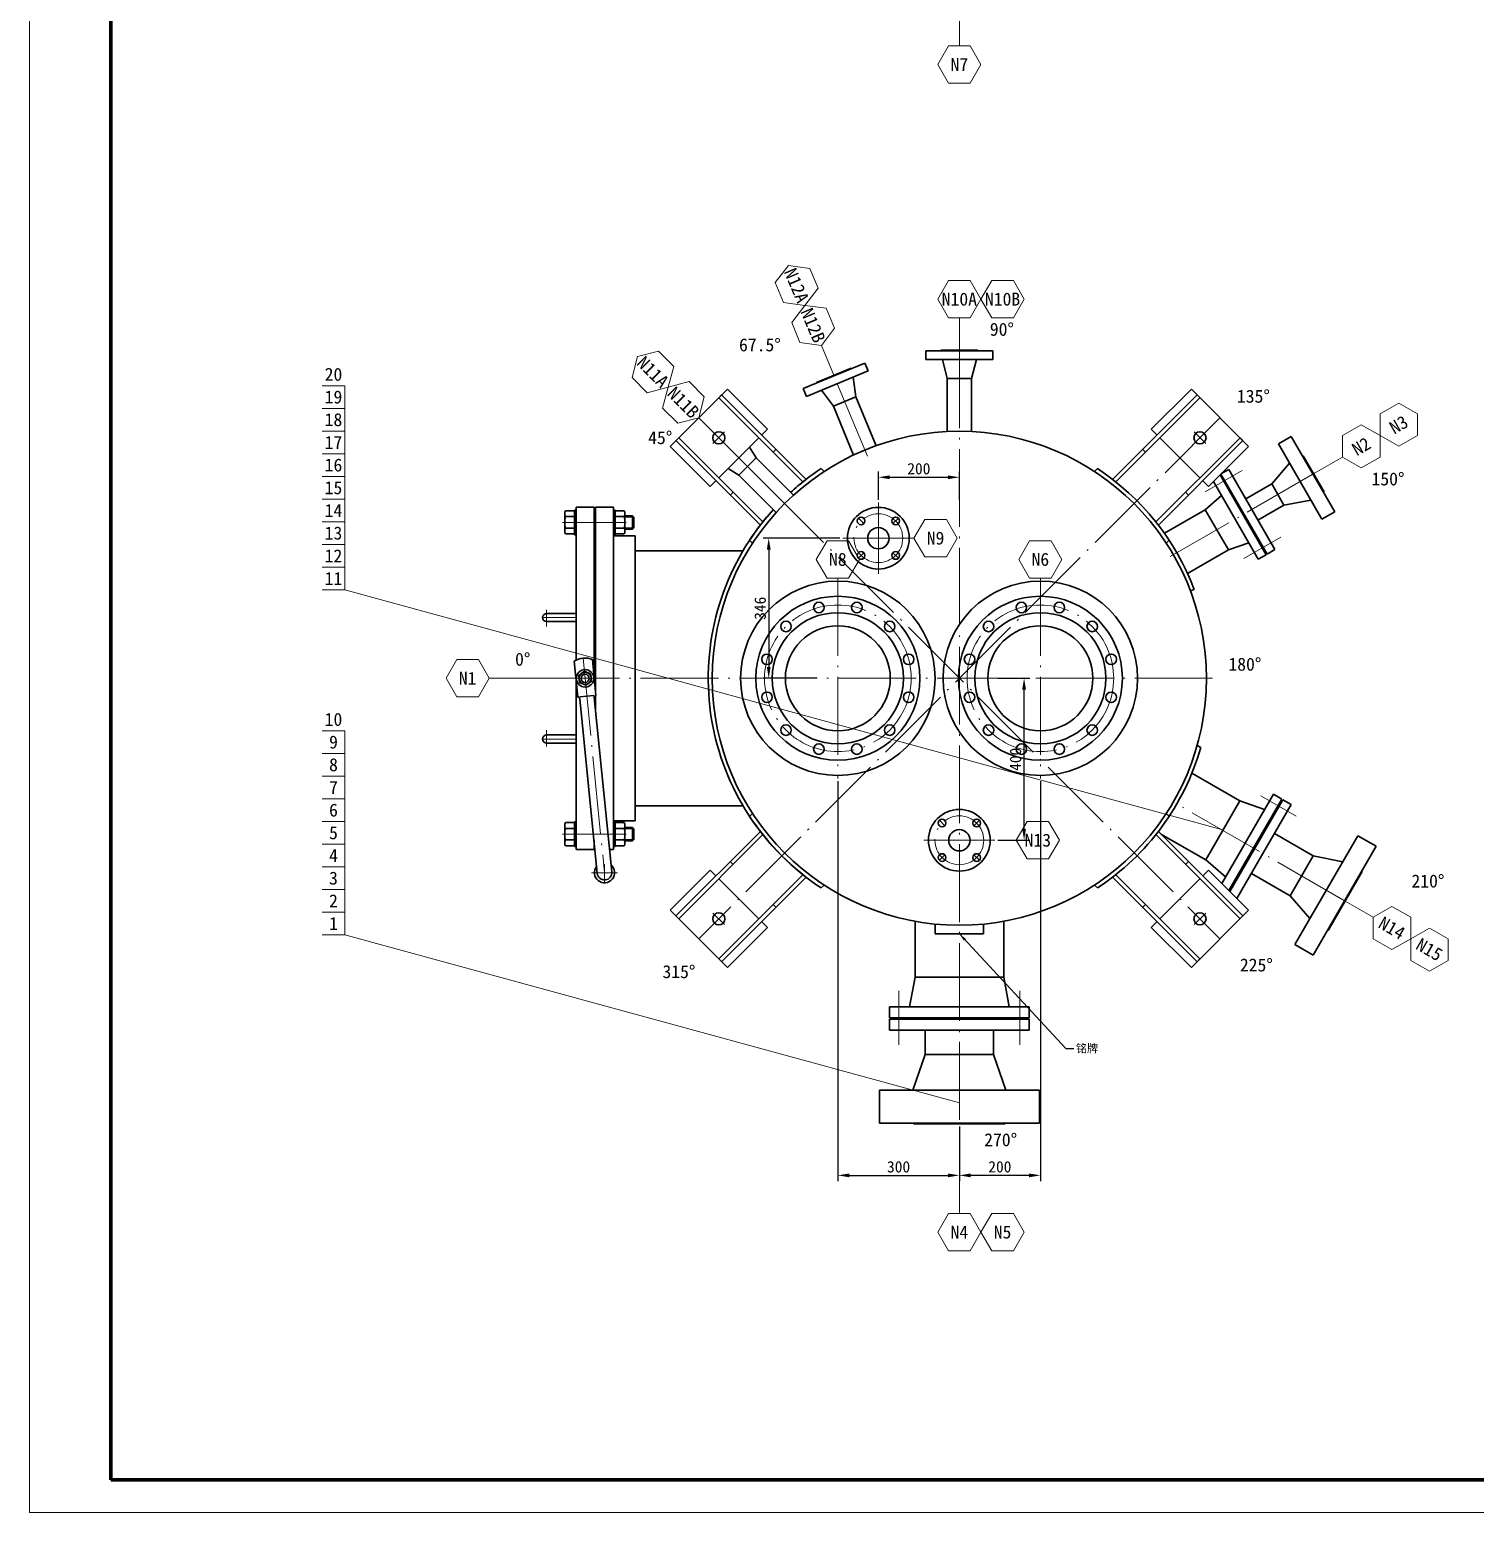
# Model space of a CAD drawing. Header units: millimetres. Extents: x 854 to 1694, y 81 to 1269.
# Drawn here: x 854 to 1300.2, y 81.2 to 538.9 of the extents above; entities that cross this region are included whole.
import ezdxf

# ---------------------------------------------------------------- set-up
doc = ezdxf.new("R2010")
doc.units = ezdxf.units.MM
doc.linetypes.add('CENTER', pattern=[30.5, 24, -3, 0.5, -3])
for name, color, linetype, lineweight in [('中心线', 1, 'CENTER', 15), ('尺寸线', 3, 'Continuous', 15), ('文字层', 3, 'Continuous', 15), ('细线', 7, 'Continuous', 15), ('轮廓线', 4, 'Continuous', 30)]:
    doc.layers.add(name, color=color, linetype=linetype, lineweight=lineweight)
doc.styles.get("Standard").update_dxf_attribs({"font": 'SIMFANG.TTF'})
doc.dimstyles.new('ISO-25', dxfattribs={"dimtxt": 2.5, "dimasz": 2.5, "dimexe": 1.25, "dimexo": 0.625, "dimtad": 1, "dimdsep": 46, "dimtxsty": 'Standard', "dimcen": 2.5, "dimadec": 0, "dimazin": 0, "dimtfac": 1, "dimtmove": 0, "dimatfit": 3, "dimfxl": 0, "dimarcsym": 0})
doc.dimstyles.new('ISO-35', dxfattribs={"dimtxt": 3.5, "dimasz": 3.5, "dimexe": 1.75, "dimexo": 0.875, "dimgap": 0.875, "dimtad": 1, "dimdec": 4, "dimdsep": 46, "dimlunit": 6, "dimtxsty": 'Standard', "dimcen": 3.5, "dimadec": 0, "dimazin": 0, "dimtfac": 1, "dimtdec": 4, "dimtmove": 0, "dimatfit": 3, "dimfxl": 0, "dimtolj": 1, "dimtzin": 0, "dimarcsym": 0})

# ---------------------------------------------------------------- blocks, each defined once
blk = doc.blocks.new('*D11')
at = {"layer": 'DEFPOINTS', "color": 0}
for p in [(1104.94, 381.9), (1082.1, 338.65), (1097.83, 338.65)]:
    blk.add_point(p, dxfattribs=at)
at = {"layer": '尺寸线', "color": 0, "lineweight": -2}
for p, q in [((1104.07, 381.9), (1080.35, 381.9)), ((1082.1, 378.4), (1082.1, 342.15)), ((1096.96, 338.65), (1080.35, 338.65))]:
    blk.add_line(p, q, dxfattribs=at)
at = {"layer": '尺寸线', "color": 0}
for points in [[(1081.52, 378.4), (1082.69, 378.4), (1082.1, 381.9)], [(1081.52, 342.15), (1082.69, 342.15), (1082.1, 338.65)]]:
    blk.add_solid(points, dxfattribs=at)
at = {"layer": '尺寸线', "color": 0, "insert": (1079.48, 360.27), "char_height": 3.5, "attachment_point": 5, "rotation": 90}
blk.add_mtext('\\A1;346', dxfattribs=at)
blk = doc.blocks.new('*D12')
at = {"layer": 'DEFPOINTS', "color": 0}
for p in [(1151.93, 338.65), (1160.91, 338.65), (1151.93, 288.65)]:
    blk.add_point(p, dxfattribs=at)
at = {"layer": '尺寸线', "color": 0, "lineweight": -2}
for p, q in [((1152.8, 338.65), (1162.66, 338.65)), ((1160.91, 292.15), (1160.91, 335.15)), ((1152.8, 288.65), (1162.66, 288.65))]:
    blk.add_line(p, q, dxfattribs=at)
at = {"layer": '尺寸线', "color": 0}
for points in [[(1160.32, 335.15), (1161.49, 335.15), (1160.91, 338.65)], [(1160.32, 292.15), (1161.49, 292.15), (1160.91, 288.65)]]:
    blk.add_solid(points, dxfattribs=at)
at = {"layer": '尺寸线', "color": 0, "insert": (1158.28, 313.65), "char_height": 3.5, "attachment_point": 5, "rotation": 90}
blk.add_mtext('\\A1;400', dxfattribs=at)
blk = doc.blocks.new('*D13')
at = {"layer": 'DEFPOINTS', "color": 0}
for p in [(1165.93, 307.74), (1140.93, 201.15), (1140.93, 185.21)]:
    blk.add_point(p, dxfattribs=at)
at = {"layer": '尺寸线', "color": 0, "lineweight": -2}
for p, q in [((1165.93, 306.86), (1165.93, 183.46)), ((1140.93, 200.27), (1140.93, 183.46)), ((1162.43, 185.21), (1144.43, 185.21))]:
    blk.add_line(p, q, dxfattribs=at)
at = {"layer": '尺寸线', "color": 0}
for points in [[(1144.43, 185.79), (1144.43, 184.62), (1140.93, 185.21)], [(1162.43, 185.79), (1162.43, 184.62), (1165.93, 185.21)]]:
    blk.add_solid(points, dxfattribs=at)
at = {"layer": '尺寸线', "color": 0, "insert": (1153.43, 187.83), "char_height": 3.5, "attachment_point": 5}
blk.add_mtext('\\A1;200', dxfattribs=at)
blk = doc.blocks.new('*D1')
at = {"layer": 'DEFPOINTS', "color": 0}
for p in [(1103.43, 307.74), (1140.93, 201.15), (1140.93, 185.21)]:
    blk.add_point(p, dxfattribs=at)
at = {"layer": '尺寸线', "color": 0, "lineweight": -2}
for p, q in [((1103.43, 306.86), (1103.43, 183.46)), ((1140.93, 200.27), (1140.93, 183.46)), ((1106.93, 185.21), (1137.43, 185.21))]:
    blk.add_line(p, q, dxfattribs=at)
at = {"layer": '尺寸线', "color": 0}
for points in [[(1106.93, 185.79), (1106.93, 184.62), (1103.43, 185.21)], [(1137.43, 185.79), (1137.43, 184.62), (1140.93, 185.21)]]:
    blk.add_solid(points, dxfattribs=at)
at = {"layer": '尺寸线', "color": 0, "insert": (1122.18, 187.83), "char_height": 3.5, "attachment_point": 5}
blk.add_mtext('\\A1;300', dxfattribs=at)
blk = doc.blocks.new('*D14')
at = {"layer": 'DEFPOINTS', "color": 0}
for p in [(1140.93, 400.71), (1115.93, 392.89), (1140.93, 392.89)]:
    blk.add_point(p, dxfattribs=at)
at = {"layer": '尺寸线', "color": 0, "lineweight": -2}
for p, q in [((1115.93, 393.77), (1115.93, 402.46)), ((1119.43, 400.71), (1137.43, 400.71)), ((1140.93, 393.77), (1140.93, 402.46))]:
    blk.add_line(p, q, dxfattribs=at)
at = {"layer": '尺寸线', "color": 0}
for points in [[(1119.43, 401.29), (1119.43, 400.12), (1115.93, 400.71)], [(1137.43, 401.29), (1137.43, 400.12), (1140.93, 400.71)]]:
    blk.add_solid(points, dxfattribs=at)
at = {"layer": '尺寸线', "color": 0, "insert": (1128.43, 403.33), "char_height": 3.5, "attachment_point": 5}
blk.add_mtext('\\A1;200', dxfattribs=at)

msp = doc.modelspace()

# ---------------------------------------------------------------- linework, layer by layer
at = {"layer": '中心线'}
for p, q in [((1140.93461, 439.89937), (1140.93461, 201.14937)), ((1112.53547, 407.21097), (1102.18792, 432.19217)), ((1221.36801, 419.08276), (1060.50122, 258.21597)), ((1060.50122, 419.08276), (1221.36801, 258.21597)), ((1088.45983, 391.12415), (1069.34005, 410.24393)), ((1228.25095, 402.80963), (1216.82846, 396.21485)), ((1250.54225, 401.93136), (1205.9842, 376.20577)), ((1115.93461, 392.89046), (1115.93461, 370.90827)), ((1018.4472, 386.77437), (1038.12159, 386.77437)), ((1109.76511, 388.06887), (1111.44448, 386.38949)), ((1122.10412, 388.06887), (1120.42474, 386.38949)), ((1126.92571, 381.89937), (1104.94352, 381.89937)), ((1126.92571, 381.89937), (1104.94352, 381.89937)), ((1240.1572, 382.1874), (1228.73471, 375.59262)), ((1109.76511, 375.72986), (1111.44448, 377.40924)), ((1122.10412, 375.72986), (1120.42474, 377.40924)), ((1103.43461, 369.56323), (1103.43461, 307.7355)), ((1165.93461, 369.56323), (1165.93461, 307.7355)), ((1024.81271, 344.86835), (1031.43461, 278.64937)), ((1219.05961, 338.64937), (1022.68461, 338.64937)), ((1244.87217, 296.06975), (1233.95614, 302.37212)), ((1260.01311, 269.89937), (1206.96905, 300.52437)), ((1134.76511, 294.81887), (1136.44448, 293.13949)), ((1147.10412, 294.81887), (1145.42474, 293.13949)), ((1018.4472, 290.52437), (1038.12159, 290.52437)), ((1151.92571, 288.64937), (1129.94352, 288.64937)), ((1134.76511, 282.47986), (1136.44448, 284.15924)), ((1147.10412, 282.47986), (1145.42474, 284.15924)), ((1031.43461, 281.22749), (1031.43461, 275.52437)), ((1035.4768, 278.63374), (1027.39555, 278.63374)), ((1122.27836, 225.53107), (1122.27836, 242.16766)), ((1159.59086, 225.53107), (1159.59086, 242.16766))]:
    msp.add_line(p, q, dxfattribs=at)
at = {"layer": '中心线', "ltscale": 0.5}
for p, q in [((1064.9003, 411.10747), (1068.4765, 414.68368)), ((1213.39272, 414.68368), (1216.96893, 411.10747)), ((1022.68461, 357.39937), (1012.30961, 357.39937)), ((1013.55961, 359.73556), (1013.55961, 354.64139)), ((1013.55961, 317.56318), (1013.55961, 322.65735)), ((1022.68461, 319.89937), (1012.30961, 319.89937)), ((1068.4765, 262.61505), (1064.9003, 266.19126)), ((1216.96893, 266.19126), (1213.39272, 262.61505))]:
    msp.add_line(p, q, dxfattribs=at)
at = {"layer": '中心线'}
for centre, radius in [((1115.93461, 381.89937), 7.5375), ((1103.43461, 338.64937), 22.625), ((1165.93461, 338.64937), 22.625), ((1140.93461, 288.64937), 7.5375)]:
    msp.add_circle(centre, radius, dxfattribs=at)
at = {"layer": '尺寸线'}
for p, q in [((1140.93461, 543.8818), (1140.93461, 533.8818)), ((1140.93461, 449.89937), (1140.93461, 439.89937)), ((1098.36108, 441.43096), (1102.18792, 432.19217)), ((944.28958, 428.95561), (951.28958, 428.95561)), ((951.28958, 365.95561), (951.28958, 428.95561)), ((944.28958, 421.95561), (951.28958, 421.95561)), ((944.28958, 414.95561), (951.28958, 414.95561)), ((944.28958, 407.95561), (951.28958, 407.95561)), ((1259.2025, 406.93136), (1250.54225, 401.93136)), ((944.28958, 400.95561), (951.28958, 400.95561)), ((944.28958, 393.95561), (951.28958, 393.95561)), ((944.28958, 386.95561), (951.28958, 386.95561)), ((944.28958, 379.95561), (951.28958, 379.95561)), ((944.28958, 372.95561), (951.28958, 372.95561)), ((944.28958, 365.95561), (951.28958, 365.95561)), ((951.28958, 365.95561), (1221.85908, 291.9276)), ((1022.63607, 338.64937), (995.84392, 338.64937)), ((944.28958, 322.43738), (951.28958, 322.43738)), ((951.28958, 259.43738), (951.28958, 322.43738)), ((944.28958, 315.43738), (951.28958, 315.43738)), ((944.28958, 308.43738), (951.28958, 308.43738)), ((944.28958, 301.43738), (951.28958, 301.43738)), ((944.28958, 294.43738), (951.28958, 294.43738)), ((944.28958, 287.43738), (951.28958, 287.43738)), ((944.28958, 280.43738), (951.28958, 280.43738)), ((944.28958, 273.43738), (951.28958, 273.43738)), ((944.28958, 266.43738), (951.28958, 266.43738)), ((1268.67336, 264.89937), (1260.01311, 269.89937)), ((944.28958, 259.43738), (951.28958, 259.43738)), ((951.28958, 259.43738), (1140.93461, 207.55037)), ((1140.93461, 183.45513), (1140.93461, 173.45513))]:
    msp.add_line(p, q, dxfattribs=at)
for points in [[(1137.60128, 522.3348), (1134.26795, 528.1083), (1137.60128, 533.8818), (1144.26795, 533.8818), (1147.60128, 528.1083), (1144.26795, 522.3348)], [(1084.09778, 460.77873), (1088.15619, 466.06775), (1094.76582, 465.19758), (1097.31704, 459.03838), (1093.25864, 453.74936), (1086.649, 454.61953)], [(1137.60128, 449.89937), (1134.26795, 455.67287), (1137.60128, 461.44637), (1144.26795, 461.44637), (1147.60128, 455.67287), (1144.26795, 449.89937)], [(1150.93461, 449.89937), (1147.60128, 455.67287), (1150.93461, 461.44637), (1157.60128, 461.44637), (1160.93461, 455.67287), (1157.60128, 449.89937)], [(1089.20023, 448.46034), (1093.25864, 453.74936), (1099.86827, 452.87918), (1102.41949, 446.71999), (1098.36108, 441.43096), (1091.75145, 442.30114)], [(1039.91958, 431.49944), (1041.64504, 437.93894), (1048.08454, 439.6644), (1052.79859, 434.95036), (1051.07313, 428.51085), (1044.63362, 426.78539)], [(1049.34767, 422.07135), (1051.07313, 428.51085), (1057.51263, 430.23631), (1062.22668, 425.52227), (1060.50122, 419.08276), (1054.06171, 417.3573)], [(1270.74951, 413.59803), (1270.74951, 420.2647), (1276.52301, 423.59803), (1282.29651, 420.2647), (1282.29651, 413.59803), (1276.52301, 410.2647)], [(1259.2025, 406.93136), (1259.2025, 413.59803), (1264.97601, 416.93136), (1270.74951, 413.59803), (1270.74951, 406.93136), (1264.97601, 403.59803)], [(1130.25904, 376.12586), (1126.92571, 381.89937), (1130.25904, 387.67287), (1136.92571, 387.67287), (1140.25904, 381.89937), (1136.92571, 376.12586)], [(1100.10128, 369.56323), (1096.76795, 375.33673), (1100.10128, 381.11024), (1106.76795, 381.11024), (1110.10128, 375.33673), (1106.76795, 369.56323)], [(1162.60128, 369.56323), (1159.26795, 375.33673), (1162.60128, 381.11024), (1169.26795, 381.11024), (1172.60128, 375.33673), (1169.26795, 369.56323)], [(985.84392, 332.87586), (982.51059, 338.64937), (985.84392, 344.42287), (992.51059, 344.42287), (995.84392, 338.64937), (992.51059, 332.87586)], [(1161.81415, 282.87586), (1158.48082, 288.64937), (1161.81415, 294.42287), (1168.48082, 294.42287), (1171.81415, 288.64937), (1168.48082, 282.87586)], [(1268.67336, 258.2327), (1268.67336, 264.89937), (1274.44686, 268.2327), (1280.22037, 264.89937), (1280.22037, 258.2327), (1274.44686, 254.89937)], [(1280.22037, 251.56603), (1280.22037, 258.2327), (1285.99387, 261.56603), (1291.76737, 258.2327), (1291.76737, 251.56603), (1285.99387, 248.2327)], [(1137.60128, 161.90812), (1134.26795, 167.68163), (1137.60128, 173.45513), (1144.26795, 173.45513), (1147.60128, 167.68163), (1144.26795, 161.90812)], [(1150.93461, 161.90812), (1147.60128, 167.68163), (1150.93461, 173.45513), (1157.60128, 173.45513), (1160.93461, 167.68163), (1157.60128, 161.90812)]]:
    msp.add_lwpolyline(points, close=True, dxfattribs=at)
at = {"layer": '细线', "lineweight": 15}
msp.add_line((854.02702, 1269.18281), (854.02702, 81.18281), dxfattribs=at)
at = {"layer": '细线'}
for p, q in [((1037.73761, 388.42437), (1040.47908, 388.42437)), ((1040.47908, 385.12437), (1037.73761, 385.12437)), ((1040.47908, 292.17437), (1037.73761, 292.17437)), ((1037.73761, 288.87437), (1040.47908, 288.87437)), ((1694.02701, 81.18281), (854.02702, 81.18281))]:
    msp.add_line(p, q, dxfattribs=at)
at = {"layer": '轮廓线', "lineweight": 70}
for p in [(879.02702, 1259.18281), (1684.02701, 91.18281)]:
    msp.add_line(p, (879.02702, 91.18281), dxfattribs=at)
at = {"layer": '轮廓线'}
for p, q in [((1130.62211, 437.08687), (1130.62211, 439.69937)), ((1151.24711, 439.69937), (1130.62211, 439.69937)), ((1135.18461, 439.69937), (1135.18461, 439.89937)), ((1146.68461, 439.89937), (1135.18461, 439.89937)), ((1146.68461, 439.69937), (1146.68461, 439.89937)), ((1151.24711, 437.08687), (1151.24711, 439.69937)), ((1111.79196, 435.95382), (1092.73694, 428.06097)), ((1112.79172, 433.54018), (1111.79196, 435.95382)), ((1151.24711, 437.08687), (1130.62211, 437.08687)), ((1135.68461, 437.08687), (1137.16586, 431.14937)), ((1146.18461, 437.08687), (1144.70336, 431.14937)), ((1112.79172, 433.54018), (1093.7367, 425.64734)), ((1107.50022, 434.3926), (1096.87561, 429.99174)), ((1107.57676, 434.20782), (1107.50022, 434.3926)), ((1108.11458, 431.60285), (1109.01827, 425.55046)), ((1137.16586, 414.80617), (1137.16586, 431.14937)), ((1144.70336, 431.14937), (1137.16586, 431.14937)), ((1144.70336, 414.80617), (1144.70336, 431.14937)), ((1093.7367, 425.64734), (1092.73694, 428.06097)), ((1096.95214, 429.80696), (1096.87561, 429.99174)), ((1098.41384, 427.58467), (1102.05452, 422.66599)), ((1109.01827, 425.55046), (1102.05452, 422.66599)), ((1108.30879, 407.56684), (1102.05452, 422.66599)), ((1115.27254, 410.45132), (1109.01827, 425.55046)), ((1243.37837, 413.31158), (1239.38382, 411.00533)), ((1256.81587, 390.03715), (1243.37837, 413.31158)), ((1076.20201, 410.03482), (1078.19214, 406.72165)), ((1252.82132, 387.7309), (1239.38382, 411.00533)), ((1069.54916, 403.38197), (1072.86233, 401.39184)), ((1078.19214, 406.72165), (1072.86233, 401.39184)), ((1089.74853, 395.16527), (1078.19214, 406.72165)), ((1224.05236, 403.1352), (1221.7946, 401.83169)), ((1238.33986, 378.38853), (1224.05236, 403.1352)), ((1242.82132, 405.05141), (1237.34412, 398.6632)), ((1247.05157, 407.3494), (1246.87837, 407.2494)), ((1253.48907, 396.19933), (1247.05157, 407.3494)), ((1084.41871, 389.83545), (1072.86233, 401.39184)), ((1233.18701, 375.41353), (1219.34738, 399.38447)), ((1235.59023, 376.80103), (1221.37882, 401.41591)), ((1235.93664, 377.00103), (1221.67164, 401.70873)), ((1237.34412, 398.6632), (1229.31174, 394.0257)), ((1241.11287, 392.13553), (1237.34412, 398.6632)), ((1216.79892, 390.69854), (1221.82763, 395.08854)), ((1223.53398, 397.68307), (1223.70719, 397.78307)), ((1223.88039, 397.88307), (1223.70719, 397.78307)), ((1233.53219, 380.76567), (1223.70719, 397.78307)), ((1241.11287, 392.13553), (1249.38382, 393.68482)), ((1253.48907, 396.19933), (1253.31587, 396.09933)), ((1019.13161, 389.45355), (1019.13161, 384.09518)), ((1022.13461, 390.59381), (1022.13461, 382.95492)), ((1022.68461, 391.46187), (1022.68461, 344.26185)), ((1028.18461, 391.46187), (1022.68461, 391.46187)), ((1028.18461, 391.46187), (1028.18461, 339.41464)), ((1028.68461, 391.46187), (1028.68461, 334.41464)), ((1028.68461, 391.46187), (1034.18461, 391.46187)), ((1034.18461, 391.46187), (1034.18461, 285.83687)), ((1034.73461, 382.95492), (1034.73461, 390.59381)), ((1037.73761, 384.09518), (1037.73761, 389.45355)), ((1216.79892, 390.69854), (1204.19396, 383.42106)), ((1223.94267, 378.3252), (1216.79892, 390.69854)), ((1241.11287, 392.13553), (1233.08049, 387.49803)), ((1256.81587, 390.03715), (1252.82132, 387.7309)), ((1019.42036, 388.56049), (1022.13461, 388.56049)), ((1019.42036, 384.98824), (1022.13461, 384.98824)), ((1028.68461, 388.83687), (1028.18461, 388.83687)), ((1028.68461, 384.71187), (1028.18461, 384.71187)), ((1037.44886, 388.56049), (1034.73461, 388.56049)), ((1037.44886, 384.98824), (1034.73461, 384.98824)), ((1040.06658, 388.83687), (1037.73761, 388.83687)), ((1040.06658, 384.71187), (1037.73761, 384.71187)), ((1040.06658, 388.83687), (1040.47908, 388.42437)), ((1040.06658, 388.83687), (1040.06658, 384.71187)), ((1040.06658, 384.71187), (1040.47908, 385.12437)), ((1040.47908, 385.12437), (1040.47908, 388.42437)), ((1028.18461, 383.64937), (1028.68461, 383.64937)), ((1028.43461, 383.64937), (1028.43461, 336.91464)), ((1034.18461, 382.64937), (1040.93461, 382.64937)), ((1040.93461, 382.64937), (1040.93461, 294.64937)), ((1223.94267, 378.3252), (1230.25888, 380.48519)), ((1233.35898, 380.66567), (1233.53219, 380.76567)), ((1233.70539, 380.86567), (1233.53219, 380.76567)), ((1040.93461, 378.02437), (1074.18239, 378.02437)), ((1223.94267, 378.3252), (1211.33771, 371.04772)), ((1233.18701, 375.41353), (1235.59023, 376.80103)), ((1238.33986, 378.38853), (1235.93664, 377.00103)), ((1213.42282, 366.0667), (1212.25365, 365.62448)), ((1028.43461, 351.14937), (1028.43461, 336.91464)), ((1022.68461, 337.88409), (1022.68461, 285.83687)), ((1028.43461, 333.20101), (1028.43461, 331.26159)), ((1028.43461, 333.20101), (1028.43461, 331.26159)), ((1028.68461, 333.35508), (1028.68461, 328.76159)), ((1215.43269, 317.28851), (1214.31645, 317.93298)), ((1227.50607, 300.82053), (1212.69227, 309.37329)), ((1237.8489, 302.85984), (1221.94616, 275.31549)), ((1237.8489, 302.85984), (1240.42533, 301.37234)), ((1040.93461, 299.27437), (1074.18239, 299.27437)), ((1227.50295, 300.81512), (1216.9842, 282.59611)), ((1240.42533, 301.37234), (1224.12401, 273.13764)), ((1240.77174, 301.17234), (1224.41683, 272.84481)), ((1238.61416, 297.8353), (1225.12041, 274.46344)), ((1243.34816, 299.68484), (1226.59469, 270.66696)), ((1227.50295, 300.81512), (1235.12077, 298.13458)), ((1238.44095, 297.9353), (1238.61416, 297.8353)), ((1238.78736, 297.7353), (1238.61416, 297.8353)), ((1243.34816, 299.68484), (1240.77174, 301.17234)), ((1019.13161, 287.84518), (1019.13161, 293.20355)), ((1022.13461, 286.70492), (1022.13461, 294.34381)), ((1034.18461, 294.64937), (1040.93461, 294.64937)), ((1034.73461, 294.34381), (1034.73461, 286.70492)), ((1037.73761, 293.20355), (1037.73761, 287.84518)), ((1019.42036, 292.31049), (1022.13461, 292.31049)), ((1019.42036, 288.73824), (1022.13461, 288.73824)), ((1028.18461, 288.53715), (1028.18461, 285.83687)), ((1037.44886, 292.31049), (1034.73461, 292.31049)), ((1037.44886, 288.73824), (1034.73461, 288.73824)), ((1040.06658, 292.58687), (1037.73761, 292.58687)), ((1040.06658, 288.46187), (1037.73761, 288.46187)), ((1040.06658, 292.58687), (1040.47908, 292.17437)), ((1040.06658, 288.46187), (1040.06658, 292.58687)), ((1040.06658, 288.46187), (1040.47908, 288.87437)), ((1040.47908, 292.17437), (1040.47908, 288.87437)), ((1216.98107, 282.5907), (1203.1501, 290.57602)), ((1250.16159, 283.83604), (1238.18879, 290.74854)), ((1244.47993, 256.49512), (1263.85493, 290.05361)), ((1269.5274, 286.77861), (1263.85493, 290.05361)), ((1269.5274, 286.77861), (1263.85493, 290.05361)), ((1028.18461, 285.83687), (1022.68461, 285.83687)), ((1032.97708, 285.83687), (1034.18461, 285.83687)), ((1243.01784, 271.4627), (1250.16159, 283.83604)), ((1250.1524, 253.22012), (1269.5274, 286.77861)), ((1259.22993, 282.04287), (1250.16159, 283.83604)), ((1216.9842, 282.59611), (1223.11452, 277.33915)), ((1243.01784, 271.4627), (1231.04504, 278.3752)), ((1254.76311, 260.8061), (1265.26311, 278.99263)), ((1265.26311, 278.99263), (1265.0899, 279.09263)), ((1224.9472, 274.56344), (1225.12041, 274.46344)), ((1225.29361, 274.36344), (1225.12041, 274.46344)), ((1243.01784, 271.4627), (1249.10493, 264.50586)), ((1127.24711, 263.64937), (1127.24711, 246.39937)), ((1133.43461, 259.76912), (1133.43461, 262.76912)), ((1148.43461, 262.76912), (1148.43461, 259.76912)), ((1154.62211, 263.64937), (1154.62211, 246.39937)), ((1254.76311, 260.8061), (1254.5899, 260.9061)), ((1148.43461, 259.76912), (1133.43461, 259.76912)), ((1250.1524, 253.22012), (1244.47993, 256.49512)), ((1125.55961, 237.27437), (1127.24711, 246.39937)), ((1154.62211, 246.39937), (1127.24711, 246.39937)), ((1156.30961, 237.27437), (1154.62211, 246.39937)), ((1162.49711, 237.27437), (1119.37211, 237.27437)), ((1119.37211, 237.27437), (1119.37211, 233.84937)), ((1162.49711, 233.84937), (1119.37211, 233.84937)), ((1162.49711, 233.44937), (1119.37211, 233.44937)), ((1119.37211, 230.02437), (1119.37211, 233.44937)), ((1124.05961, 233.84937), (1124.05961, 233.64937)), ((1157.80961, 233.64937), (1124.05961, 233.64937)), ((1124.05961, 233.44937), (1124.05961, 233.64937)), ((1157.80961, 233.84937), (1157.80961, 233.64937)), ((1157.80961, 233.44937), (1157.80961, 233.64937)), ((1162.49711, 237.27437), (1162.49711, 233.84937)), ((1162.49711, 230.02437), (1162.49711, 233.44937)), ((1162.49711, 230.02437), (1119.37211, 230.02437)), ((1130.41586, 222.52437), (1130.41586, 230.02437)), ((1151.45336, 222.52437), (1151.45336, 230.02437)), ((1130.41586, 222.52437), (1126.62211, 211.52437)), ((1130.41586, 222.52437), (1151.45336, 222.52437)), ((1155.24711, 211.52437), (1151.45336, 222.52437)), ((1116.24711, 211.52437), (1165.62211, 211.52437)), ((1116.24711, 201.34937), (1116.24711, 211.52437)), ((1165.62211, 201.34937), (1165.62211, 211.52437)), ((1116.24711, 201.34937), (1165.62211, 201.34937)), ((1126.74711, 201.14937), (1126.74711, 201.34937)), ((1126.74711, 201.14937), (1155.12211, 201.14937)), ((1155.12211, 201.14937), (1155.12211, 201.34937))]:
    msp.add_line(p, q, dxfattribs=at)
at = {"layer": '轮廓线', "ltscale": 0.5}
for p, q in [((1069.34005, 427.9216), (1051.66238, 410.24393)), ((1067.57228, 426.15383), (1066.6884, 425.26995)), ((1093.66302, 400.0631), (1067.57228, 426.15383)), ((1069.34005, 427.9216), (1081.71442, 415.54723)), ((1188.20621, 400.0631), (1214.29694, 426.15383)), ((1212.52917, 427.9216), (1200.15481, 415.54723)), ((1230.20684, 410.24393), (1212.52917, 427.9216)), ((1092.67142, 399.28693), (1066.6884, 425.26995)), ((1189.19781, 399.28693), (1215.18082, 425.26995)), ((1079.52088, 385.92096), (1053.43015, 412.0117)), ((1080.29705, 386.91256), (1054.31403, 412.89558)), ((1079.06277, 412.89558), (1066.6884, 400.52121)), ((1081.71442, 415.54723), (1079.94665, 413.77946)), ((1201.92257, 413.77946), (1200.15481, 415.54723)), ((1201.57218, 386.91256), (1227.55519, 412.89558)), ((1202.34834, 385.92096), (1228.43908, 412.0117)), ((1215.18082, 400.52121), (1202.80646, 412.89558)), ((1228.43908, 412.0117), (1227.55519, 412.89558)), ((1051.66238, 410.24393), (1064.03675, 397.86956)), ((1083.48219, 408.47616), (1084.36607, 409.36004)), ((1197.50316, 409.36004), (1198.38704, 408.47616)), ((1230.20684, 410.24393), (1217.83248, 397.86956)), ((1098.3077, 403.37337), (1099.21043, 402.47064)), ((1183.56153, 403.37337), (1182.6588, 402.47064)), ((1065.80452, 399.63733), (1064.03675, 397.86956)), ((1217.83248, 397.86956), (1216.06471, 399.63733)), ((1070.22393, 395.21791), (1071.10782, 396.10179)), ((1210.76141, 396.10179), (1211.64529, 395.21791)), ((1022.13461, 390.59381), (1022.68461, 390.59381)), ((1034.73461, 390.59381), (1034.18461, 390.59381)), ((1022.13461, 382.95492), (1022.68461, 382.95492)), ((1034.73461, 382.95492), (1034.18461, 382.95492)), ((1076.21061, 381.27628), (1077.11334, 380.37355)), ((1205.65861, 381.27628), (1204.75589, 380.37355)), ((1022.68461, 358.64937), (1013.55961, 358.64937)), ((1022.68461, 356.14937), (1013.55961, 356.14937)), ((1022.0807, 343.92324), (1023.19144, 332.81578)), ((1027.67778, 344.48295), (1028.78853, 333.37549)), ((1023.80712, 332.31205), (1029.19578, 278.42548)), ((1023.84149, 332.88079), (1025.98999, 333.09564)), ((1028.13848, 333.31049), (1025.98999, 333.09564)), ((1028.24711, 333.06794), (1028.24711, 333.06794)), ((1028.28479, 332.75981), (1033.67345, 278.87325)), ((1022.68461, 321.14937), (1013.55961, 321.14937)), ((1022.68461, 318.64937), (1013.55961, 318.64937)), ((1022.13461, 294.34381), (1022.68461, 294.34381)), ((1034.73461, 294.34381), (1034.18461, 294.34381)), ((1076.21061, 296.02245), (1077.11334, 296.92518)), ((1205.65861, 296.02245), (1204.75589, 296.92518)), ((1079.52088, 291.37777), (1053.43015, 265.28704)), ((1080.29705, 290.38617), (1054.31403, 264.40315)), ((1201.57218, 290.38617), (1227.55519, 264.40315)), ((1202.34834, 291.37777), (1228.43908, 265.28704)), ((1022.13461, 286.70492), (1022.68461, 286.70492)), ((1034.73461, 286.70492), (1034.18461, 286.70492)), ((1051.66238, 267.0548), (1064.03675, 279.42917)), ((1064.03675, 279.42917), (1065.80452, 277.66141)), ((1071.10782, 281.19694), (1070.22393, 282.08082)), ((1211.64529, 282.08082), (1210.76141, 281.19694)), ((1216.06471, 277.66141), (1217.83248, 279.42917)), ((1230.20684, 267.0548), (1217.83248, 279.42917)), ((1092.67142, 278.0118), (1066.6884, 252.02879)), ((1066.6884, 276.77752), (1079.06277, 264.40315)), ((1093.66302, 277.23564), (1067.57228, 251.1449)), ((1098.3077, 273.92537), (1099.21043, 274.82809)), ((1183.56153, 273.92537), (1182.6588, 274.82809)), ((1188.20621, 277.23564), (1214.29694, 251.1449)), ((1189.19781, 278.0118), (1215.18082, 252.02879)), ((1202.80646, 264.40315), (1215.18082, 276.77752)), ((1051.66238, 267.0548), (1069.34005, 249.37714)), ((1084.36607, 267.93869), (1083.48219, 268.82257)), ((1198.38704, 268.82257), (1197.50316, 267.93869)), ((1212.52917, 249.37714), (1230.20684, 267.0548)), ((1053.43015, 265.28704), (1054.31403, 264.40315)), ((1069.34005, 249.37714), (1081.71442, 261.7515)), ((1079.94665, 263.51927), (1081.71442, 261.7515)), ((1200.15481, 261.7515), (1201.92257, 263.51927)), ((1212.52917, 249.37714), (1200.15481, 261.7515)), ((1214.29694, 251.1449), (1215.18082, 252.02879))]:
    msp.add_line(p, q, dxfattribs=at)
at = {"layer": '轮廓线'}
for points in [[(1019.42036, 383.20212), (1022.13461, 383.20212), (1022.13461, 390.34662), (1019.42036, 390.34662)], [(1037.44886, 390.34662), (1034.73461, 390.34662), (1034.73461, 383.20212), (1037.44886, 383.20212)], [(1019.42036, 294.09662), (1022.13461, 294.09662), (1022.13461, 286.95212), (1019.42036, 286.95212)], [(1037.44886, 286.95212), (1034.73461, 286.95212), (1034.73461, 294.09662), (1037.44886, 294.09662)]]:
    msp.add_lwpolyline(points, dxfattribs=at)
at = {"layer": '轮廓线', "ltscale": 0.5}
msp.add_lwpolyline([(1025.21919, 340.80362), (1023.46126, 339.53993), (1023.67669, 337.38567), (1025.65004, 336.49511), (1027.40797, 337.7588), (1027.19254, 339.91306)], close=True, dxfattribs=at)
at = {"layer": '轮廓线'}
for centre, radius in [((1140.93461, 338.64937), 76.25), ((1115.93461, 381.89937), 9.525), ((1110.6048, 387.22918), 1.1875), ((1115.93461, 381.89937), 3.2875), ((1121.26443, 387.22918), 1.1875), ((1110.6048, 376.56955), 1.1875), ((1121.26443, 376.56955), 1.1875), ((1103.43461, 338.64937), 30), ((1165.93461, 338.64937), 30), ((1103.43461, 338.64937), 25.3125), ((1097.57883, 360.50344), 1.625), ((1109.29039, 360.50344), 1.625), ((1165.93461, 338.64937), 25.3125), ((1160.07883, 360.50344), 1.625), ((1171.79039, 360.50344), 1.625), ((1103.43461, 338.64937), 20.25), ((1165.93461, 338.64937), 20.25), ((1087.43632, 354.64766), 1.625), ((1103.43461, 338.64937), 16.1875), ((1119.4329, 354.64766), 1.625), ((1149.93632, 354.64766), 1.625), ((1165.93461, 338.64937), 16.1875), ((1181.9329, 354.64766), 1.625), ((1081.58054, 344.50515), 1.625), ((1125.28868, 344.50515), 1.625), ((1144.08054, 344.50515), 1.625), ((1187.78868, 344.50515), 1.625), ((1081.58054, 332.79359), 1.625), ((1125.28868, 332.79359), 1.625), ((1144.08054, 332.79359), 1.625), ((1187.78868, 332.79359), 1.625), ((1087.43632, 322.65108), 1.625), ((1119.4329, 322.65108), 1.625), ((1149.93632, 322.65108), 1.625), ((1181.9329, 322.65108), 1.625), ((1097.57883, 316.79529), 1.625), ((1109.29039, 316.79529), 1.625), ((1160.07883, 316.79529), 1.625), ((1171.79039, 316.79529), 1.625), ((1140.93461, 288.64937), 9.525), ((1135.6048, 293.97918), 1.1875), ((1146.26443, 293.97918), 1.1875), ((1140.93461, 288.64937), 3.2875), ((1135.6048, 283.31955), 1.1875), ((1146.26443, 283.31955), 1.1875)]:
    msp.add_circle(centre, radius, dxfattribs=at)
at = {"layer": '轮廓线', "ltscale": 0.5}
for centre, radius in [((1066.6884, 412.89558), 1.875), ((1215.18082, 412.89558), 1.875), ((1025.43461, 338.64937), 2.70833), ((1025.43461, 338.64937), 1.87494), ((1025.43461, 338.64937), 1.25), ((1066.6884, 264.40315), 1.875), ((1215.18082, 264.40315), 1.875)]:
    msp.add_circle(centre, radius, dxfattribs=at)
at = {"layer": '轮廓线'}
for centre, radius, start, end in [((1140.93461, 338.64937), 77.5, 123.3687069, 132.2126624), ((1140.93461, 338.64937), 77.5, 20.7182009, 56.6312931), ((1140.93461, 338.64937), 77.5, 127.7843326, 132.2126624), ((1020.65704, 389.45355), 1.52544, 144.1654, 215.8346), ((1036.21219, 389.45355), 1.52544, 324.1655, 35.8345), ((1140.93461, 338.64937), 77.5, 137.7873376, 232.2156674), ((1140.93461, 338.64937), 77.5, 137.7873376, 146.6312931), ((1020.65704, 384.09518), 1.52544, 144.1655, 215.8345), ((1024.80027, 386.77437), 5.66862, 161.6338, 198.3662), ((1032.06896, 386.77437), 5.66862, 341.6338, 18.3662), ((1036.21219, 384.09518), 1.52544, 324.1654, 35.8346), ((1140.93461, 338.64937), 77.5, 303.3687069, 344.0008024), ((1020.65704, 293.20355), 1.52544, 144.1655, 215.8345), ((1036.21219, 293.20355), 1.52544, 324.1654, 35.8346), ((1140.93461, 338.64937), 77.5, 213.3687069, 236.6312931), ((1020.65704, 287.84518), 1.52544, 144.1654, 215.8346), ((1024.80027, 290.52437), 5.66862, 161.6338, 198.3662), ((1032.06896, 290.52437), 5.66862, 341.6338, 18.3662), ((1036.21219, 287.84518), 1.52544, 324.1655, 35.8345), ((1031.43461, 278.64937), 2.25, 185.7105931, 5.7105931)]:
    msp.add_arc(centre, radius, start, end, dxfattribs=at)
at = {"layer": '轮廓线', "ltscale": 0.5}
for centre, radius, start, end in [((1013.55961, 357.39937), 1.25, 90, 270), ((1025.43461, 338.64937), 6.25, 68.9669092, 122.4542771), ((1023.24741, 332.25607), 0.5625, 5.7105932, 95.7105932), ((1028.8445, 332.81578), 0.5625, 95.7105932, 185.7105932), ((1013.55961, 319.89937), 1.25, 90, 270), ((1031.43461, 278.64937), 3.125, 141.7650736, 49.6561127)]:
    msp.add_arc(centre, radius, start, end, dxfattribs=at)

# ---------------------------------------------------------------- texts
at = {"layer": '尺寸线', "char_height": 4, "attachment_point": 5}
for s, insert, width in [('270°', (1153.68782, 196.15758), 25), ('N4', (1140.93461, 167.68163), 6.6667), ('N5', (1154.26795, 167.68163), 6.6667)]:
    msp.add_mtext(s, dxfattribs=dict(at, insert=insert, width=width))
at = {"layer": '文字层'}
for s, insert, char_height, width, attachment_point in [('N7', (1140.93461, 528.1083), 4, 6.6667, 5), ('N10A', (1140.93461, 455.67287), 4, 6.6667, 5), ('N10B', (1154.26795, 455.67287), 4, 6.6667, 5), ('90°', (1154.06158, 446.34469), 4, 25, 5), ('67.5°', (1079.38889, 441.54589), 4, 25, 5), ('20', (947.78958, 432.45561), 4, 7, 5), ('19', (947.78958, 425.45561), 4, 7, 5), ('135°', (1231.67908, 425.69048), 4, 25, 5), ('18', (947.78958, 418.45561), 4, 7, 5), ('17', (947.78958, 411.45561), 4, 7, 5), ('45°', (1048.62011, 412.91337), 4, 25, 5), ('16', (947.78958, 404.45561), 4, 7, 5), ('15', (947.78958, 397.45561), 4, 7, 5), ('150°', (1273.21621, 400.16051), 4, 25, 5), ('14', (947.78958, 390.45561), 4, 7, 5), ('13', (947.78958, 383.45561), 4, 7, 5), ('N9', (1133.59237, 381.89937), 4, 6.6667, 5), ('12', (947.78958, 376.45561), 4, 7, 5), ('N8', (1103.43461, 375.33673), 4, 6.6667, 5), ('N6', (1165.93461, 375.33673), 4, 6.6667, 5), ('11', (947.78958, 369.45561), 4, 7, 5), ('0°', (1006.19339, 344.50502), 4, 25, 5), ('180°', (1229.05437, 342.96466), 4, 25, 5), ('N1', (989.17725, 338.64937), 4, 6.6667, 5), ('10', (947.78958, 325.93738), 4, 7, 5), ('9', (947.78958, 318.93738), 4, 7, 5), ('8', (947.78958, 311.93738), 4, 7, 5), ('7', (947.78958, 304.93738), 4, 7, 5), ('6', (947.78958, 297.93738), 4, 7, 5), ('5', (947.78958, 290.93738), 4, 7, 5), ('N13', (1165.14749, 288.64937), 4, 6.6667, 5), ('4', (947.78958, 283.93738), 4, 7, 5), ('3', (947.78958, 276.93738), 4, 7, 5), ('210°', (1285.53874, 276.03073), 4, 25, 5), ('2', (947.78958, 269.93738), 4, 7, 5), ('1', (947.78958, 262.93738), 4, 7, 5), ('225°', (1232.5894, 250.1166), 4, 25, 5), ('315°', (1054.40086, 248.06032), 4, 25, 5), ('铭牌', (1176.91495, 225.66378), 2.5, 30, 1)]:
    msp.add_mtext(s, dxfattribs=dict(at, insert=insert, char_height=char_height, width=width, attachment_point=attachment_point))
at = {"layer": '文字层', "char_height": 4, "width": 6.6667, "attachment_point": 5}
for s, insert, rotation in [('N12A', (1090.70741, 459.90856), 293), ('N12B', (1095.80986, 447.59016), 293), ('N11A', (1046.35908, 433.2249), 315), ('N11B', (1055.78717, 423.79681), 315), ('N3', (1276.52301, 416.93136), 30), ('N2', (1264.97601, 410.2647), 30), ('N14', (1274.44686, 261.56603), 330), ('N15', (1285.99387, 254.89937), 330)]:
    msp.add_mtext(s, dxfattribs=dict(at, insert=insert, rotation=rotation))

# ---------------------------------------------------------------- dimensions: what is measured, and where the dimension line sits
at = {"layer": '尺寸线'}
for base, p1, p2, picture, middle in [((1140.93461, 400.70697), (1115.93461, 392.89046), (1140.93461, 392.89046), '*D14', (1128.43461, 403.33197)), ((1140.93461, 185.20513), (1165.93461, 307.7355), (1140.93461, 201.14937), '*D13', (1153.43461, 187.83013))]:
    dim = msp.add_linear_dim(base=base, p1=p1, p2=p2, text='200', dimstyle='ISO-35', dxfattribs=at)
    dim.commit()
    dim.dimension.update_dxf_attribs({"geometry": picture, "text_midpoint": middle})
for base, p1, p2, angle, text, picture, middle in [((1082.10266, 338.64937), (1104.94352, 381.89937), (1097.83051, 338.64937), 90, '346', '*D11', (1079.47766, 360.27437)), ((1160.90794, 338.64937), (1151.92571, 288.64937), (1151.92571, 338.64937), 90, '400', '*D12', (1158.28294, 313.64937)), ((1140.93461, 185.20513), (1103.43461, 307.7355), (1140.93461, 201.14937), 180, '300', '*D1', (1122.18461, 187.83013))]:
    dim = msp.add_linear_dim(base=base, p1=p1, p2=p2, angle=angle, text=text, dimstyle='ISO-35', dxfattribs=at)
    dim.commit()
    dim.dimension.update_dxf_attribs({"geometry": picture, "text_midpoint": middle})

# ---------------------------------------------------------------- leaders
at = {"layer": '尺寸线', "annotation_type": 0, "has_hookline": 1, "hookline_direction": 0, "text_width": 6.82432}
msp.add_leader([(1140.93461, 259.76912), (1173.78995, 224.41378), (1176.28995, 224.41378)], dimstyle='ISO-25', override={"dimgap": 0.625, "dimtad": 0}, dxfattribs=at)

doc.saveas('drawing.dxf')
